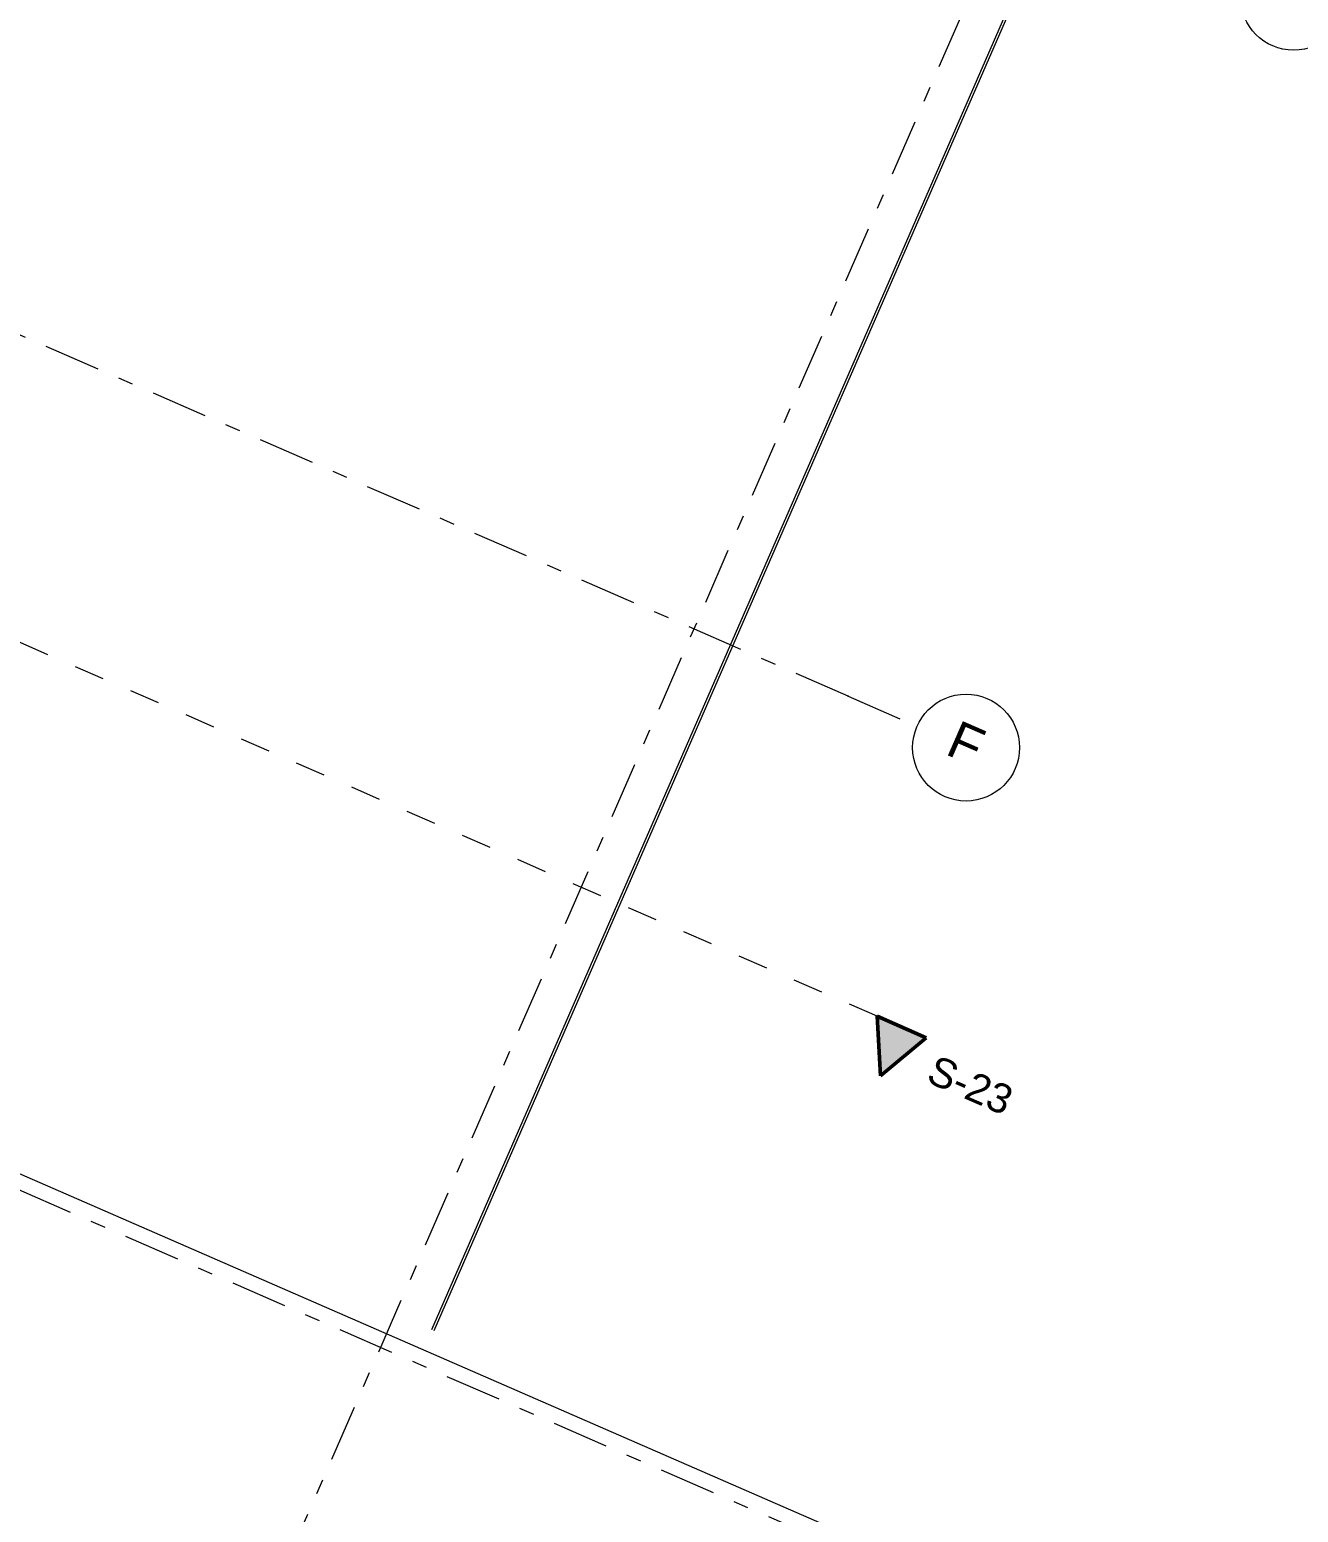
# Model space of a CAD drawing. Header units: millimetres. Extents: x -35034 to 431752, y -71616 to 25069.
# Drawn here: x 7533 to 19404, y -28313 to -14437 of the extents above; entities that cross this region are included whole.
import ezdxf
from ezdxf.enums import TextEntityAlignment as Align

# ---------------------------------------------------------------- set-up
doc = ezdxf.new("R2010")
doc.units = ezdxf.units.MM
doc.header["$MEASUREMENT"] = 0
doc.linetypes.add('Dashed', pattern=[564.444447, 282.222223, -282.222223])
doc.linetypes.add('Double Dashed', pattern=[1093.611073, 529.166651, -211.666656, 141.111112, -211.666656])
for name, color, linetype, lineweight in [('A-20-M_Roof_Pen_No__1', 7, 'Continuous', 13), ('A-95-MC_Marker_Section_P2.Marker_Pen_No__1', 7, 'Continuous', 13), ('A-95-MC_Marker_Section_P2.Marker_Pen_No__6', 7, 'Continuous', 35), ('New_A-20-M_Floor_Slab_Pen_No__89', 8, 'Continuous', 20), ('New_A-95-P_Drawing_Pen_No__1', 7, 'Continuous', 13)]:
    doc.layers.add(name, color=color, linetype=linetype, lineweight=lineweight)
for name, color, linetype in [('A-95-MC_Marker_Section_P2.Marker', 7, 'Continuous'), ('New_A-15-MG_Structural_Grid_Phase_2', 7, 'Continuous'), ('New_A-20-M_Floor_Slab', 7, 'Continuous')]:
    doc.layers.add(name, color=color, linetype=linetype)
doc.layers.add('A-95-MC_Marker_Section_P2.Marker_Pen_No__25', color=7, linetype='Continuous', lineweight=50, true_color=0x2a2a2a)
doc.layers.add('New_A-15-MG_Structural_Grid_Phase_2_Pen_No__222', color=7, linetype='Continuous', lineweight=13, true_color=0x65af33)
doc.styles.add('GENERATED_STYLE_4', font='')
doc.styles.get('GENERATED_STYLE_4').set_extended_font_data('Swis721 BT')

# ---------------------------------------------------------------- blocks, each defined once
blk = doc.blocks.new('Slab_3_3', base_point=(-21949, -20987))
at = {"layer": 'New_A-20-M_Floor_Slab_Pen_No__89', "linetype": 'Continuous', "flags": 128}
blk.add_lwpolyline([(19341, -30335), (2042, -22792), (9994, -4556), (6071, -2845), (6261, -2410), (4700, -1730), (4511, -2165), (4033, -1957), (2041, -6526), (-3151, -4262), (-10734, -11317), (-11116, -10906), (-21949, -20987), (-21949, -20987), (-35034, -33163)], dxfattribs=at)
blk = doc.blocks.new('Standard grid marker[42]_3', base_point=(15837, -20956))
at = {"layer": 'New_A-15-MG_Structural_Grid_Phase_2_Pen_No__222', "linetype": 'Double Dashed'}
for q in [(-13615, -8114), (15837, -20956)]:
    blk.add_line((15191, -20674), q, dxfattribs=at)
at = {"layer": 'New_A-15-MG_Structural_Grid_Phase_2_Pen_No__222', "linetype": 'Continuous'}
blk.add_circle((16295, -21156), 500, dxfattribs=at)
at = {"layer": 'New_A-15-MG_Structural_Grid_Phase_2_Pen_No__222', "linetype": 'Double Dashed'}
blk.add_point((15191, -20674), dxfattribs=at)
blk.add_point((15191, -20674), dxfattribs=at)
at = {"layer": 'New_A-15-MG_Structural_Grid_Phase_2_Pen_No__222', "style": 'GENERATED_STYLE_4'}
for tag, p in [('AC_MarkerText_1_1', (-14720, -7589)), ('AC_MarkerText_1_0', (16295, -21113))]:
    blk.add_attdef(tag, text='', height=350, rotation=336.4404, dxfattribs=at).set_placement(p, align=Align.MIDDLE_CENTER)
blk = doc.blocks.new('Standard grid marker[44]_3', base_point=(-2324, -56907))
at = {"layer": 'New_A-15-MG_Structural_Grid_Phase_2_Pen_No__222', "linetype": 'Double Dashed'}
blk.add_line((-1440, -54880), (19049, -7892), dxfattribs=at)
at = {"layer": 'New_A-15-MG_Structural_Grid_Phase_2_Pen_No__222', "style": 'GENERATED_STYLE_4'}
for tag, p in [('AC_MarkerText_1_1', (19061, -4903)), ('AC_MarkerText_1_0', (-3596, -56862))]:
    blk.add_attdef(tag, text='', height=350, rotation=336.4404, dxfattribs=at).set_placement(p, align=Align.MIDDLE_CENTER)
blk = doc.blocks.new('Standard grid marker[45]_3', base_point=(26876, -33775))
at = {"layer": 'New_A-15-MG_Structural_Grid_Phase_2_Pen_No__222', "linetype": 'Double Dashed'}
blk.add_line((25960, -33375), (-16652, -14794), dxfattribs=at)
at = {"layer": 'New_A-15-MG_Structural_Grid_Phase_2_Pen_No__222', "style": 'GENERATED_STYLE_4'}
for tag, p in [('AC_MarkerText_1_1', (-18027, -14152)), ('AC_MarkerText_1_0', (27335, -33931))]:
    blk.add_attdef(tag, text='', height=350, rotation=336.4404, dxfattribs=at).set_placement(p, align=Align.MIDDLE_CENTER)
blk = doc.blocks.new('Standard grid marker[49]_3', base_point=(18901, -13929))
at = {"layer": 'New_A-15-MG_Structural_Grid_Phase_2_Pen_No__222', "linetype": 'Continuous'}
blk.add_circle((19360, -14129), 500, dxfattribs=at)
at = {"layer": 'New_A-15-MG_Structural_Grid_Phase_2_Pen_No__222', "style": 'GENERATED_STYLE_4'}
for tag, p in [('AC_MarkerText_1_1', (-11655, -561)), ('AC_MarkerText_1_0', (19360, -14085))]:
    blk.add_attdef(tag, text='', height=350, rotation=336.4404, dxfattribs=at).set_placement(p, align=Align.MIDDLE_CENTER)
blk = doc.blocks.new('Cutting Plane_1_3', base_point=(15693, -23771))
at = {"layer": 'A-95-MC_Marker_Section_P2.Marker_Pen_No__25', "linetype": 'Continuous'}
blk.add_hatch(color=256, dxfattribs=at).paths.add_polyline_path([(15922, -23871), (15464, -23671), (15493, -24229)])
at = {"layer": 'A-95-MC_Marker_Section_P2.Marker_Pen_No__1', "linetype": 'Dashed'}
blk.add_line((15464, -23671), (-14070, -10793), dxfattribs=at)
at = {"layer": 'A-95-MC_Marker_Section_P2.Marker_Pen_No__25', "linetype": 'Continuous'}
for p, q in [((15922, -23871), (15464, -23671)), ((15464, -23671), (15493, -24229)), ((15493, -24229), (15922, -23871))]:
    blk.add_line(p, q, dxfattribs=at)
at = {"layer": 'A-95-MC_Marker_Section_P2.Marker_Pen_No__6', "insert": (15907, -24282), "char_height": 275, "attachment_point": 7, "rotation": 336.4404, "style": 'GENERATED_STYLE_4'}
blk.add_mtext('\\A1;{\\fSwis721 BT|b0|i0|c0|p34;S-23}', dxfattribs=at)

msp = doc.modelspace()

# ---------------------------------------------------------------- linework, layer by layer
at = {"layer": 'A-20-M_Roof_Pen_No__1', "linetype": 'Continuous', "flags": 128}
msp.add_lwpolyline([(19165.1, -8554.9), (11294.8, -26604.1)], dxfattribs=at)
at = {"layer": 'New_A-95-P_Drawing_Pen_No__1', "linetype": 'Continuous'}
msp.add_line((19185.7, -8563.9), (11315.4, -26613.1), dxfattribs=at)

# ---------------------------------------------------------------- block references
at = {"layer": 'A-95-MC_Marker_Section_P2.Marker'}
msp.add_blockref('Cutting Plane_1_3', (15693.3, -23770.8), dxfattribs=at)
at = {"layer": 'New_A-15-MG_Structural_Grid_Phase_2', "color": 8, "linetype": 'Continuous', "lineweight": 15}
for name, p in [('Standard grid marker[49]_3', (18901.3, -13928.7)), ('Standard grid marker[44]_3', (-2323.9, -56907.5)), ('Standard grid marker[45]_3', (26876.4, -33774.9))]:
    msp.add_blockref(name, p, dxfattribs=at)
ref = msp.add_blockref('Standard grid marker[42]_3', (15837, -20956.1), dxfattribs=at)
ref.add_attrib('AC_MarkerText_1', 'F', dxfattribs={"layer": 'New_A-15-MG_Structural_Grid_Phase_2_Pen_No__222', "color": 85, "true_color": 0x65af33, "height": 350, "rotation": 336.44041, "style": 'GENERATED_STYLE_4'}).set_placement((16295.3, -21112.6), align=Align.MIDDLE_CENTER)
at = {"layer": 'New_A-20-M_Floor_Slab', "color": 8, "linetype": 'Continuous', "lineweight": 20}
msp.add_blockref('Slab_3_3', (-21949.4, -20986.7), dxfattribs=at)

doc.saveas('drawing.dxf')
